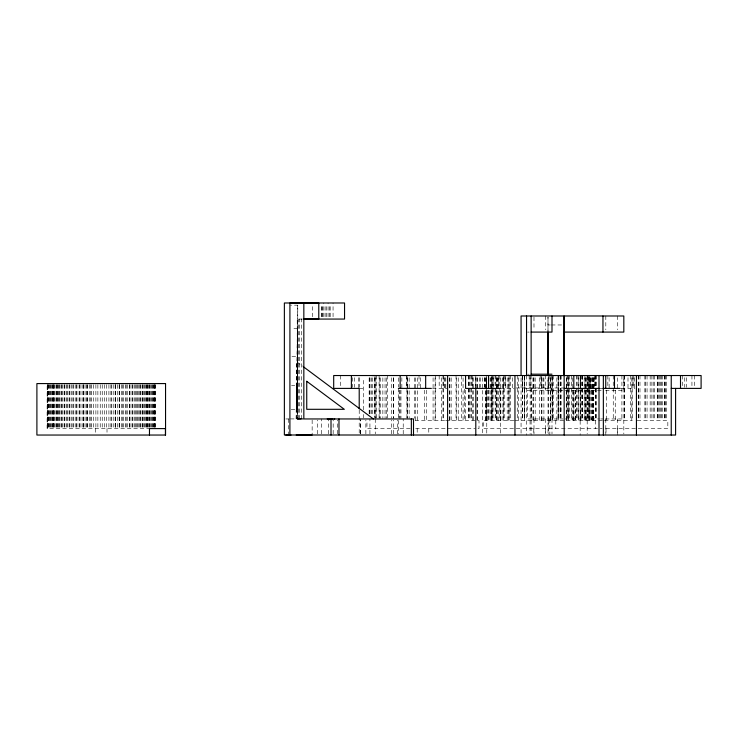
<?xml version="1.0" encoding="UTF-8"?>
<svg xmlns="http://www.w3.org/2000/svg" width="738" height="738" viewBox="0 0 738 738"><rect width="100%" height="100%" fill="white"/><g stroke="black" fill="none" stroke-linecap="round" stroke-linejoin="round"><path stroke-width="0.55" stroke-dasharray="3.69 2.77" d="M297.091 418.953L296.934 362.054L296.944 418.953L302.396 418.935L297.229 418.953L297.229 319.065L302.285 319.065M298.263 418.953L298.263 319.065M299.397 418.953L299.397 319.065M301.279 418.953L301.279 319.065L302.986 319.047M312.423 316.768L312.423 304.13M317.285 433.879L317.285 420.097M321.584 433.889L321.593 418.953M321.584 316.768L321.584 304.13M321.971 316.768L321.971 304.13M322.727 316.768L322.727 304.13M323.798 316.768L323.798 302.986M325.107 316.768L325.107 304.13M326.565 316.768L326.565 304.13M328.078 316.768L328.078 302.986M328.438 433.889L328.438 418.953M329.535 316.768L329.535 304.13M330.19 316.768L330.19 304.13M333.059 316.768L333.059 302.986M333.17 433.889L333.17 418.953M337.478 433.879L337.478 420.106M360.448 433.879L360.448 420.097M360.596 433.889L360.596 418.963M363.557 417.819L363.557 414.415M363.557 409.876L363.53 377.681M365.873 433.879L365.873 420.097M369.923 433.889L369.923 418.963M391.629 433.889L391.638 420.106M393.271 433.879L393.271 420.106M397.422 433.889L397.422 420.097M403.216 433.889L403.216 418.963M547.993 390.273L548.002 377.801M552.384 418.953L552.439 390.273M297.635 328.567L297.229 409.304L297.635 328.567L291.316 328.567M296.095 418.953L297.783 302.986M296.436 409.304L296.796 385.467L291.528 385.467M300.661 418.935L297.229 418.953L303.549 418.963L297.497 418.926L297.783 305.163L290.431 305.163M547.993 324.978L550.29 324.969M551.443 324.969L562.919 324.969M527.55 332.082L529.192 332.082M291.962 356.316L297.229 356.316M527.55 374.194L529.192 374.194M516.093 387.967L564.192 387.967M359.212 388.4L362.496 388.4L362.496 390.273L363.557 390.577M432.468 388.4L446.831 388.4M500.419 388.4L514.072 388.4M600.059 388.4L602.494 388.4M621.285 388.4L634.975 388.4M562.928 390.273L527.55 390.273L527.55 418.953L562.928 418.953M565.216 390.273L602.955 390.273M605.483 390.273L623.822 390.273L623.822 377.801M291.178 409.304L297.635 409.286M285.837 418.953L289.065 418.953M290.431 418.907L302.986 418.953M565.216 418.953L599.533 418.953M600.667 418.953L602.955 418.953M605.483 418.953L623.822 418.953L623.822 433.889M415.06 420.568L444.608 420.568M445.623 420.568L479.008 420.568L479.008 428.603L477.099 428.603M513.869 420.568L483.547 420.568L483.547 428.603L602.245 428.603M514.755 420.568L603.232 420.568M604.431 420.568L632.337 420.568M637.189 420.568L667.835 420.568L667.835 428.603L605.566 428.603M47.223 428.603L47.223 384.701L47.14 428.603L148.919 428.603M410.134 428.603L366.961 428.603L366.961 420.568M415.614 428.603L475.189 428.603M297.091 362.054L302.598 366.168M551.175 388.4L551.314 390.273L551.314 388.4L522.522 388.4L522.522 377.681M552.384 390.273L552.411 403.889M547.993 317.146L547.993 330.716L547.993 317.017M694.421 375.531L694.421 387.33M691.94 375.531L691.94 387.33M686.663 377.681L686.663 387.33M684.753 377.681L684.753 387.33M682.272 375.531L682.272 387.33M666.073 375.531L666.073 420.568M665.907 375.531L665.907 420.568M664.827 375.531L664.827 420.568M664.357 375.531L664.357 420.568M662.226 375.531L662.226 420.568M661.442 375.531L661.442 420.568M660.473 375.531L660.473 420.568M659.707 375.531L659.707 420.568M658.324 375.531L658.324 420.568M657.696 375.531L657.696 420.568M657.254 375.531L657.254 420.568M654.477 375.531L654.477 420.568M653.222 375.531L653.222 420.568M651.894 375.531L651.894 420.568M650.169 375.531L650.169 420.568M647.06 375.531L647.06 420.568M645.51 375.531L645.51 420.568M644.855 375.531L644.855 420.568M639.984 375.531L639.984 420.568M638.674 375.531L638.674 420.568M638.25 375.531L638.25 420.568M634.643 377.681L634.643 388.4M633.776 375.531L633.776 388.4M632.946 377.681L632.946 388.4M632.189 375.531L632.263 418.317M631.802 377.782L631.802 420.568M630.317 375.531L630.317 420.568M628.001 377.681L628.001 388.4M624.477 375.531L624.477 420.568M624.422 375.531L624.422 420.568M623.868 375.531L623.868 420.568M621.913 375.531L621.913 420.568M617.605 428.603L617.605 433.962M617.383 315.993L617.383 329.785M617.383 377.801L617.383 388.004M617.383 418.953L617.383 435.042M615.252 390.171L615.252 420.568M613.25 375.531L613.25 420.568M609.127 377.681L609.127 388.4M607.844 375.531L607.844 387.33M606.544 390.171L606.544 420.568M606.018 428.603L606.018 433.962M605.806 315.993L605.806 329.785M605.806 418.953L605.806 435.042M596.064 375.531L596.064 420.568M595.981 375.531L595.981 420.568M595.769 375.531L595.769 420.568M595.621 375.531L595.621 387.33M595.603 420.568L595.603 428.603M594.708 375.531L594.708 387.33M594.404 377.681L594.404 387.33M593.693 377.782L593.573 420.568M593.564 377.782L593.564 420.568M593.361 377.782L593.361 420.568M592.642 377.681L592.632 420.568M592.19 377.782L592.19 420.568M592.153 377.782L592.153 420.568M591.636 377.782L591.636 420.568M590.677 388.4L590.677 377.681L590.612 387.33M590.197 377.782L590.197 420.568M590.132 377.681L590.132 387.33M589.791 375.531L589.791 420.568M589.45 377.782L589.45 420.568M589.385 377.782L589.385 420.568M588.979 377.681L588.979 388.4M588.832 375.531L588.832 420.568M588.555 377.782L588.555 420.568M587.974 375.531L588.02 420.568M587.448 375.531L587.448 420.568M587.19 377.819L587.19 386.98M587.19 388.123L587.19 433.898M587.097 375.531L587.097 420.568M586.452 377.782L586.452 420.568M585.621 377.681L585.585 420.568M585.326 377.782L585.418 420.568M584.93 375.531L584.93 420.568M584.219 377.782L584.219 420.568M582.513 375.531L582.513 420.568M582.282 375.531L582.282 420.568M582.171 375.531L582.171 420.568M581.572 375.531L581.498 420.568M580.52 420.568L580.52 375.531L580.492 387.33M580.197 377.782L580.197 420.568M580.16 375.531L580.16 435.042M578.721 377.782L578.721 420.568M578.334 375.531L578.334 420.568M577.125 375.531L577.125 420.568M576.507 375.531L576.507 420.568M575.455 390.171L575.455 420.568M575.326 390.171L575.326 420.568M573.924 420.568L573.924 390.171L573.795 420.568M573.149 390.171L573.149 420.568M572.218 377.782L572.218 420.568M571.701 375.531L571.692 420.568M569.432 375.531L569.432 420.568M568.481 377.782L568.481 420.568M568.223 375.531L568.223 420.568M567.909 375.531L567.909 420.568M567.061 375.531L567.061 420.568M566.775 377.782L566.775 420.568M566.618 377.782L566.618 420.568M561.083 375.531L561.083 420.568M560.815 375.531L560.769 420.568M560.446 375.531L560.446 420.568M560.262 375.531L560.262 420.568M558.841 375.531L558.906 420.568M558.749 377.782L558.749 420.568M558.518 375.531L558.518 420.568M558.472 375.531L558.472 420.568M557.983 375.531L557.983 420.568M556.858 377.782L556.858 420.568M555.788 420.568L555.788 428.603M553.02 375.531L553.02 420.568M552.937 375.531L552.937 420.568M552.504 377.782L552.504 420.568M551.996 376.491L551.996 390.273M551.996 418.953L551.996 433.889M551.074 375.531L551.037 420.568M550.548 377.782L550.548 420.568M550.382 377.782L550.382 420.568M549.838 375.531L549.838 387.967M549.838 418.953L549.838 435.042M548.583 375.531L548.583 387.967M548.583 420.568L548.583 433.926M548.408 377.782L548.408 420.568M548.02 377.681L548.03 433.898M545.567 315.993L545.567 329.785M545.567 375.347L545.567 390.273M545.567 418.953L545.567 433.889M545.364 428.603L545.364 433.962M543.906 377.782L543.906 420.568M543.113 377.681L543.113 388.4M541.913 377.782L541.913 420.568M541.729 377.782L541.729 420.568M541.388 375.531L541.388 388.4M540.198 375.531L540.198 388.4M539.727 377.782L539.727 420.568M535.198 377.782L535.198 420.568M533.989 317.146L533.989 329.785M533.989 377.644L533.989 390.273M533.989 418.953L533.989 433.889M533.786 428.603L533.786 433.962M533.205 377.782L533.205 420.568M533.03 377.782L533.03 420.568M531.378 387.967L531.378 420.568M531.129 375.347L531.129 435.042M530.161 375.531L530.17 420.568M530.068 377.791L530.068 387.967M530.068 420.568L530.068 433.926M529.164 375.531L529.164 388.4M526.545 375.531L526.545 435.042M524.672 377.782L524.672 420.568M524.478 375.531L524.506 420.568M524.312 375.531L524.312 420.568M522.633 375.531L522.596 420.568M522.375 375.531L522.375 420.568M521.065 377.81L521.065 433.889M518.353 377.782L518.353 420.568M517.264 375.531L517.264 420.568M512.273 377.681L512.273 388.4M510.631 375.531L510.65 418.317M509.082 375.531L509.082 420.568M508.98 377.782L508.98 420.568M508.842 377.782L508.842 420.568M507.209 377.782L507.209 420.568M505.595 375.531L505.595 388.4M505.336 377.681L505.336 388.4M504.755 375.531L504.755 420.568M503.703 377.782L503.703 420.568M503.427 375.531L503.427 420.568M503.113 377.681L503.113 388.4M502.227 377.782L502.098 420.568M500.687 377.782L500.687 420.568M500.419 390.679L500.419 433.898M499.81 375.531L499.81 420.568M498.731 420.568L498.731 375.531L498.694 387.33M497.836 377.681L497.836 387.33M497.68 377.782L497.68 420.568M496.443 377.782L496.443 420.568M496.342 377.782L496.342 420.568M495.899 375.531L495.899 420.568M495.087 375.531L495.17 420.568M493.445 377.681L493.445 387.33M493.113 375.531L493.113 420.568M492.744 377.782L492.744 420.568M492.615 375.531L492.615 420.568M491.683 377.681L491.702 420.568M491.573 375.531L491.573 420.568M491.379 377.782L491.379 420.568M490.807 377.782L490.807 420.568M490.106 377.681L490.106 387.33M489.026 390.171L489.026 420.568M488.353 390.171L488.298 420.568M487.698 390.171L487.698 420.568M486.766 390.679L486.766 433.898M486.619 377.782L486.619 420.568M486.471 375.531L486.471 387.33M485.945 377.782L485.945 420.568M485.586 377.782L485.539 420.568M484.755 377.681L484.755 387.33M484.442 377.681L484.442 387.33M482.421 377.681L482.421 389.267M482.421 390.411L482.421 433.898M480.143 377.681L480.143 387.33M479.829 377.681L479.829 388.4M477.246 377.782L477.246 420.568M477.08 377.782L477.08 420.568M476.01 377.782L476.01 387.92M475.798 375.531L475.798 386.98M475.53 377.782L475.53 387.92M473.409 377.681L473.399 420.568M472.615 377.782L472.615 420.568M472.219 375.531L472.219 387.33M471.647 375.531L471.647 420.568M470.881 375.531L470.881 420.568M469.497 375.531L469.497 420.568M468.87 375.531L468.87 420.568M468.427 375.531L468.427 420.568M465.65 390.171L465.65 420.568M464.396 389.046L464.396 420.568M463.067 377.782L463.067 420.568M461.342 375.531L461.342 420.568M458.233 377.782L458.233 420.568M456.684 377.782L456.684 420.568M456.029 375.531L456.029 420.568M451.158 377.782L451.158 420.568M449.848 377.782L449.848 420.568M449.424 377.782L449.424 420.568M445.817 377.681L445.817 388.4M444.949 377.681L444.949 388.4M444.119 377.681L444.119 388.4M443.437 375.531L443.363 418.317M442.975 375.531L442.975 418.317M441.49 377.782L441.49 420.568M439.175 375.531L439.175 388.4M435.651 375.531L435.651 420.568M435.051 377.782L435.051 420.568M433.086 377.782L433.086 420.568M428.778 428.603L428.778 433.962M426.426 390.171L426.426 420.568M424.424 390.171L424.424 420.568M420.392 377.681L420.309 388.4M419.018 375.531L419.018 387.33M417.717 377.782L417.717 420.568M417.201 428.603L417.201 433.962M415.734 377.782L415.734 420.568M414.738 377.782L414.738 418.317M409.156 377.782L409.156 418.317M407.238 377.782L407.238 418.317M407.155 377.782L407.155 418.317M406.942 375.531L406.942 418.317M406.795 375.531L406.795 387.33M401.85 377.681L401.85 388.4M400.965 390.171L400.965 418.317M400.005 390.171L400.005 418.317M399.157 390.171L399.157 418.317M398.372 377.819L398.372 386.98M398.372 388.123L398.372 433.898M393.455 377.782L393.455 418.317M393.345 377.782L393.345 418.317M391.694 377.782L391.694 418.317M387.69 375.531L387.69 418.317M386.5 377.782L386.5 418.317M385.051 377.782L385.051 418.317M382.865 377.782L382.865 418.317M380.605 377.782L380.605 418.317M379.406 377.782L379.406 418.317M379.092 375.531L379.092 418.317M376.454 375.531L376.454 418.317M375.817 377.782L375.817 418.317M375.255 418.953L375.255 433.889M375.07 375.531L375.07 418.317M374.886 377.782L374.886 418.317M374.443 377.635L374.443 416.656M372.256 377.782L372.256 416.057M371.62 377.782L371.62 414.931M370.015 377.782L370.015 413.806M369.692 377.782L369.692 413.806M369.157 377.782L369.157 413.806M359.194 377.681L359.194 387.33M359.212 410.014L359.212 433.898M358.825 377.681L358.825 388.4M354.286 377.681L354.286 387.33M352.561 377.681L352.561 387.33M340.338 375.531L340.338 387.33M312.146 420.097L312.146 433.861M296.796 385.467L296.796 409.304M288.733 418.944L288.733 435.005M155.321 384.701L155.238 427.477M155.045 384.701L155.045 427.477M154.805 384.701L154.805 427.477M154.427 384.701L154.427 427.477M154.03 384.701L154.03 428.603M153.467 384.701L153.467 427.477M152.904 384.701L152.904 427.477M152.157 384.701L152.157 427.477M151.447 384.701L151.447 428.603M150.524 384.701L150.524 427.477M149.666 384.701L149.556 428.603M149.177 384.701L149.177 428.603M148.486 384.701L148.486 428.603M147.572 384.701L147.572 428.603M147.471 384.701L147.471 428.603M146.318 384.701L146.318 428.603M146.152 384.701L146.152 428.603M145.174 384.701L145.174 428.603M144.547 384.701L144.547 428.603M143.762 384.701L143.762 428.603M142.655 384.701L142.655 428.603M142.499 384.701L142.499 428.603M140.93 384.701L140.93 428.603M140.497 384.701L140.497 428.603M139.547 384.701L139.547 428.603M138.089 384.701L138.089 428.603M137.849 384.701L137.849 428.603M136.346 384.701L136.346 428.603M135.432 384.701L135.432 428.603M134.528 384.701L134.528 428.603M132.923 384.701L132.923 428.603M132.545 384.701L132.545 428.603M130.986 384.701L130.986 428.603M129.445 384.701L129.445 428.603M129.288 384.701L129.288 428.603M127.25 384.701L127.25 428.603M126.17 384.701L126.17 428.603M125.478 384.701L125.478 428.603M123.375 384.701L123.347 428.603M122.729 384.701L122.729 428.603M121.512 384.701L121.512 428.603M119.482 384.701L119.482 428.603M119.307 384.701L119.307 428.603M119.159 384.701L119.159 428.603M117.407 384.701L117.407 428.603M115.58 384.701L115.58 428.603M115.46 384.701L115.46 428.603M115.146 384.701L115.146 428.603M113.2 384.701L113.2 428.603M111.659 384.701L111.687 428.603M110.894 384.701L110.894 428.603M108.92 384.701L108.92 428.603M107.01 428.603L107.01 433.962M106.576 384.701L106.576 428.603M104.584 384.701L104.584 428.603M102.231 384.701L102.231 428.603M100.23 384.701L100.23 428.603M97.877 384.701L97.877 428.603M95.875 384.701L95.875 428.603M95.433 428.603L95.433 433.962M93.541 384.701L93.541 428.603M91.567 384.701L91.567 428.603M90.774 384.701L90.792 428.603M89.252 384.701L89.252 428.603M87.315 384.701L87.315 428.603M86.992 384.701L86.992 428.603M86.881 384.701L86.881 428.603M85.045 384.701L85.045 428.603M83.302 384.701L83.302 428.603M83.145 384.701L83.145 428.603M82.979 384.701L82.979 428.603M80.949 384.701L80.949 428.603M79.722 384.701L79.722 428.603M79.104 384.701L79.086 428.603M76.973 384.701L76.973 428.603M76.282 384.701L76.282 428.603M75.202 384.701L75.202 428.603M73.163 384.701L73.163 428.603M73.007 384.701L73.007 428.603M71.475 384.701L71.475 428.603M69.916 384.701L69.916 428.603M69.529 384.701L69.529 428.603M67.933 384.701L67.933 428.603M67.02 384.701L67.02 428.603M66.106 384.701L66.106 428.603M64.612 384.701L64.612 428.603M64.372 384.701L64.372 428.603M62.915 384.701L62.915 428.603M61.955 384.701L61.955 428.603M61.522 384.701L61.522 428.603M59.962 384.701L59.962 428.603M59.796 384.701L59.796 428.603M58.699 384.701L58.699 428.603M57.915 384.701L57.915 428.603M57.278 384.701L57.278 428.603M56.3 384.701L56.3 428.603M56.143 384.701L56.143 428.603M54.88 384.701L54.981 428.603M53.975 384.701L53.975 428.603M53.883 384.701L53.883 428.603M53.284 384.701L53.284 428.603M52.896 384.701L52.896 428.603M52.785 384.701L52.785 428.603M51.928 384.701L51.928 428.603M51.005 384.701L51.005 428.603M50.295 384.701L50.295 428.603M49.547 384.701L49.547 428.603M48.994 384.701L48.994 428.603M48.431 384.701L48.431 428.603M48.025 384.701L48.025 428.603M47.647 384.701L47.647 428.603M47.407 384.701L47.407 428.603M486.259 420.568L486.259 377.782L486.231 420.568"/><path stroke-width="1.11" d="M289.905 435.033L289.905 302.977L318.779 302.986L318.779 319.065L303.835 319.047M303.835 302.958L303.835 418.953L413.501 418.953L413.501 435.033M331.011 435.033L331.011 418.953L327.257 418.953M338.982 435.033L338.982 418.953M411.352 435.033L411.352 418.953M371.777 375.531L374.876 375.531M334.766 418.953L334.056 418.953M332.561 418.953L331.796 418.953M303.41 319.065L344.545 319.065L344.545 302.986L284.37 302.986L284.37 434.996L675.593 435.042L675.593 388.4M531.129 332.082L551.996 332.082L551.996 315.993M531.129 374.194L551.996 374.194M398.372 388.4L431.379 388.4M500.419 388.4L465.577 388.4L465.577 375.531M564.192 388.4L599.321 388.4M602.918 388.4L620.206 388.4M671.239 388.4L701.1 388.4L701.1 375.531L333.696 375.531L333.696 388.4L359.212 388.4L359.212 408.769M165.552 428.603L149.473 428.603L149.473 435.042M296.206 435.014L312.146 435.005M285.837 435.033L291.03 435.014M289.158 435.005L290.145 435.033M303.521 366.851L373.373 418.953M680.51 375.531L680.51 388.4M671.239 375.531L671.239 435.042M636.433 375.531L636.433 435.042M614.486 375.531L614.486 388.4M605.741 375.531L605.741 388.4M603.352 375.531L603.352 435.042M602.955 315.993L602.955 332.082M599.007 375.531L599.007 435.042M573.813 375.531L573.813 388.4M564.192 435.042L564.072 315.993L564.081 375.531L564.072 332.082L623.822 332.082L623.822 315.993L521.065 315.993L521.065 375.513M531.129 315.993L531.129 375.531M526.545 315.993L526.545 375.531M514.958 375.531L514.958 435.042M488.538 375.531L488.538 388.4M475.798 388.123L475.798 435.042M447.606 375.531L447.606 435.042M425.669 375.531L425.669 388.4M400.153 375.531L400.153 388.4M351.38 375.531L351.38 388.4M165.423 428.603L165.423 435.042M306.74 381.288L306.74 409.304L344.314 409.313L306.74 381.288M165.552 383.575L36.9 383.575L36.9 435.042L165.552 435.042L165.552 383.575M548.011 374.387L547.993 331.869L548.002 374.397"/></g></svg>
